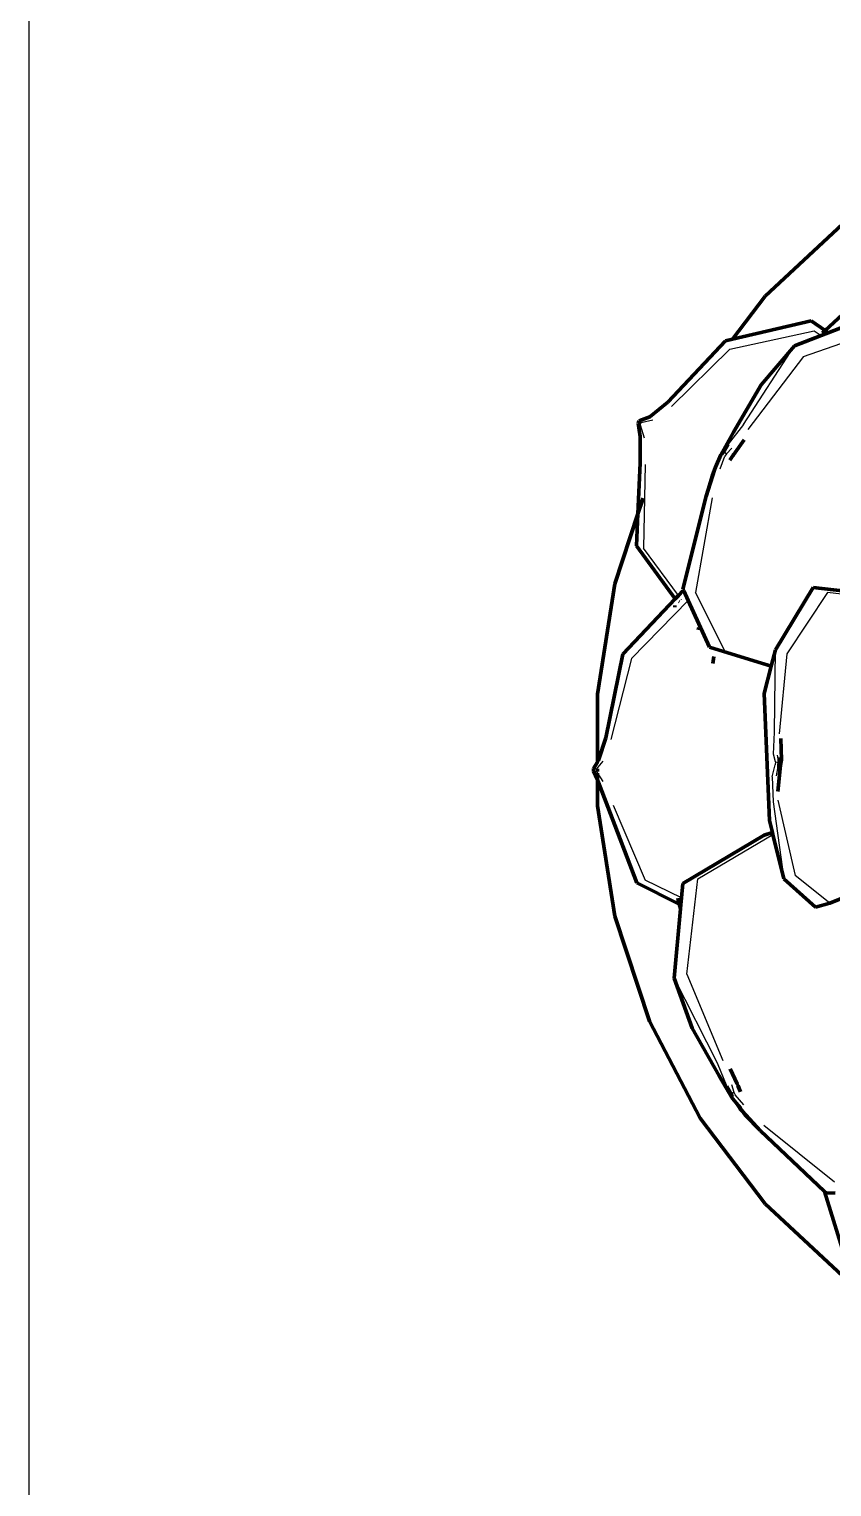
# Model space of a CAD drawing. Header units: millimetres. Extents: x 4307 to 31003, y 2809 to 20009.
# Drawn here: x 10872.9 to 10981.3, y 12794.8 to 12991.7 of the extents above; entities that cross this region are included whole.
import ezdxf

# ---------------------------------------------------------------- set-up
doc = ezdxf.new("R2010")
doc.units = ezdxf.units.MM
doc.layers.add('ProfileEdges', color=7, linetype='Continuous')

msp = doc.modelspace()

# ---------------------------------------------------------------- linework, layer by layer
for p, q in [((10967.48, 12948.48), (10978.87, 12950.97)), ((10977.44, 12947.47), (10988.61, 12951.41)), ((10978.87, 12950.97), (10979.82, 12950.31)), ((10967.48, 12948.48), (10959.64, 12940.75)), ((10969.34, 12938.3), (10976.25, 12948.93)), ((10977.44, 12947.47), (10969.92, 12937.64)), ((10955.52, 12938.53), (10955.27, 12938.81)), ((10955.4, 12938.24), (10955.52, 12938.53)), ((10957.11, 12938.87), (10955.52, 12938.53)), ((10955.4, 12938.24), (10955.93, 12936.49)), ((10969.34, 12938.3), (10967.28, 12935.64)), ((10966.66, 12934.7), (10966.7, 12934.66)), ((10966.7, 12934.66), (10967.04, 12934.36)), ((10967.78, 12935.11), (10967.04, 12934.36)), ((10956.07, 12932.9), (10955.85, 12921.62)), ((10965.56, 12932.54), (10966.43, 12934.31)), ((10966.21, 12932.31), (10966.84, 12934.04)), ((10967.04, 12934.36), (10966.84, 12934.04)), ((10965.11, 12928.41), (10962.86, 12915.62)), ((10960.56, 12915.21), (10955.85, 12921.62)), ((10966.81, 12907.74), (10962.86, 12915.62)), ((10980.67, 12915.63), (10975.19, 12907.33)), ((10988.79, 12914.64), (10980.67, 12915.63)), ((10961.87, 12914.52), (10954.24, 12906.69)), ((10960.98, 12914.62), (10960.95, 12914.67)), ((10966.81, 12907.74), (10973.13, 12905.84)), ((10973.55, 12896.74), (10973.66, 12907.86)), ((10975.19, 12907.33), (10974.18, 12896.53)), ((10954.24, 12906.69), (10951.44, 12895.78)), ((10973.38, 12893.78), (10973.55, 12896.74)), ((10973.67, 12892.74), (10973.38, 12893.78)), ((10973.91, 12893.63), (10974.08, 12892.67)), ((10949.46, 12891.77), (10949.09, 12891.86)), ((10950.34, 12892.82), (10949.46, 12891.77)), ((10949.46, 12891.77), (10949.47, 12891.46)), ((10949.47, 12891.46), (10949.61, 12891.24)), ((10949.61, 12891.24), (10950.34, 12890.08)), ((10973.24, 12890.73), (10973.63, 12892.35)), ((10973.67, 12892.74), (10973.63, 12892.35)), ((10973.67, 12892.74), (10974.08, 12892.67)), ((10974.04, 12892.34), (10973.78, 12890.87)), ((10974.04, 12892.34), (10974.08, 12892.67)), ((10973.24, 12890.73), (10973.34, 12887.37)), ((10973.34, 12887.37), (10974.79, 12876.93)), ((10973.98, 12887.59), (10976.33, 12877.38)), ((10951.72, 12886.89), (10956.08, 12876.79)), ((10963.19, 12876.97), (10973.33, 12882.96)), ((10960.98, 12874.4), (10956.08, 12876.79)), ((10961.7, 12864.1), (10963.19, 12876.97)), ((10981.01, 12873.68), (10976.33, 12877.38)), ((10961.7, 12864.1), (10966.57, 12852.41)), ((10960, 12863.52), (10965.79, 12852.11)), ((10965.79, 12852.11), (10967.1, 12848.92)), ((10967.61, 12847.9), (10967.66, 12847.93)), ((10967.66, 12847.93), (10968.04, 12848.13)), ((10967.74, 12849.19), (10968.04, 12848.13)), ((10968.04, 12848.13), (10968.23, 12847.8)), ((10968.36, 12846.71), (10967.83, 12847.5)), ((10969.37, 12846.43), (10968.23, 12847.8)), ((10972.11, 12843.68), (10981.63, 12836.03))]:
    msp.add_line(p, q)
msp.add_lwpolyline([(10872.86, 13720.27), (13396.13, 13720.27), (13396.13, 12475.61), (10872.86, 12475.61)], close=True)
at = {"layer": 'ProfileEdges', "lineweight": 211}
for p, q in [((10982.72, 12965.36), (10972.26, 12955.64)), ((10986.7, 12956.86), (10980.37, 12950.99)), ((10967.85, 12949.83), (10972.26, 12955.64)), ((10967.85, 12949.83), (10978.47, 12952.29)), ((10980.37, 12950.99), (10978.47, 12952.29)), ((10986.58, 12952.94), (10980.8, 12950.69)), ((10979.82, 12950.31), (10976.25, 12948.93)), ((10980.8, 12950.69), (10979.82, 12950.31)), ((10980.37, 12950.99), (10980.01, 12950.65)), ((10980.8, 12950.69), (10980.37, 12950.99)), ((10966.93, 12949.61), (10959.14, 12941.33)), ((10966.93, 12949.61), (10967.85, 12949.83)), ((10971.74, 12943.67), (10976.25, 12948.93)), ((10968, 12937.27), (10971.74, 12943.67)), ((10959.14, 12941.33), (10956.7, 12939.33)), ((10955.27, 12938.81), (10955.12, 12938.47)), ((10955.41, 12936.69), (10955.12, 12938.47)), ((10955.27, 12938.81), (10956.7, 12939.33)), ((10955.41, 12936.69), (10955.4, 12933.1)), ((10968, 12937.27), (10966.27, 12934.2)), ((10966.66, 12934.7), (10966.43, 12934.31)), ((10966.7, 12934.66), (10966.43, 12934.31)), ((10966.66, 12934.7), (10967.28, 12935.64)), ((10966.79, 12934.77), (10966.7, 12934.66)), ((10966.79, 12934.77), (10967.28, 12935.64)), ((10969.43, 12936.21), (10968, 12934.2)), ((10955.09, 12926.24), (10955.4, 12933.1)), ((10965.44, 12932.17), (10965.56, 12932.54)), ((10966.27, 12934.2), (10965.56, 12932.54)), ((10967.49, 12933.47), (10967.97, 12934.15)), ((10967.97, 12934.15), (10968, 12934.2)), ((10967.97, 12934.15), (10968.01, 12934.16)), ((10968, 12934.2), (10968.01, 12934.16)), ((10964.31, 12928.62), (10965.44, 12932.17)), ((10965.15, 12931.45), (10964.31, 12928.62)), ((10965.44, 12932.17), (10965.15, 12931.45)), ((10961.16, 12916.07), (10964.31, 12928.62)), ((10955.09, 12926.24), (10955.79, 12928.34)), ((10951.98, 12916.79), (10955.09, 12926.24)), ((10954.9, 12921.9), (10955.09, 12926.24)), ((10960.13, 12914.76), (10954.9, 12921.9)), ((10949.61, 12901.91), (10951.98, 12916.79)), ((10960.56, 12915.21), (10960.13, 12914.76)), ((10961.15, 12915.84), (10960.56, 12915.21)), ((10961.27, 12915.83), (10961.15, 12915.84)), ((10961.27, 12915.83), (10961.16, 12916.07)), ((10961.87, 12914.52), (10961.27, 12915.83)), ((10973.66, 12907.86), (10978.74, 12916.31)), ((10987.06, 12915.35), (10978.74, 12916.31)), ((10960.13, 12914.76), (10953.07, 12907.28)), ((10960.08, 12913.86), (10960.05, 12913.65)), ((10960.72, 12914.35), (10960.63, 12914.38)), ((10964.76, 12908.24), (10961.87, 12914.52)), ((10963.24, 12910.59), (10963.31, 12910.9)), ((10950.74, 12896), (10953.07, 12907.28)), ((10973.08, 12905.65), (10964.76, 12908.24)), ((10965.21, 12906.02), (10965.36, 12906.97)), ((10973.13, 12905.84), (10973.66, 12907.86)), ((10972.12, 12901.97), (10973.08, 12905.65)), ((10973.08, 12905.65), (10973.13, 12905.84)), ((10949.61, 12901.91), (10949.61, 12892.72)), ((10972.87, 12884.84), (10972.12, 12901.97)), ((10949.77, 12892.99), (10950.74, 12896)), ((10974.48, 12893.04), (10974.41, 12895.9)), ((10974.19, 12893.34), (10974.16, 12892.74)), ((10949.09, 12891.86), (10949.61, 12892.72)), ((10949.09, 12891.86), (10949.1, 12891.47)), ((10949.61, 12890.34), (10949.1, 12891.47)), ((10949.61, 12892.72), (10949.77, 12892.99)), ((10949.61, 12891.82), (10949.61, 12891.46)), ((10949.61, 12891.24), (10949.61, 12890.34)), ((10974.33, 12892.3), (10973.99, 12888.74)), ((10974.14, 12892.51), (10974.1, 12891.69)), ((10974.33, 12892.3), (10974.48, 12893.04)), ((10949.78, 12889.95), (10949.61, 12890.34)), ((10949.61, 12890.34), (10949.61, 12886.8)), ((10949.78, 12889.95), (10951.04, 12886.69)), ((10951.99, 12871.92), (10949.61, 12886.8)), ((10954.93, 12876.41), (10951.04, 12886.69)), ((10973.26, 12883.23), (10972.87, 12884.84)), ((10972.12, 12882.87), (10961.15, 12876.32)), ((10973.26, 12883.23), (10972.12, 12882.87)), ((10973.33, 12882.96), (10973.26, 12883.23)), ((10974.79, 12876.93), (10973.33, 12882.96)), ((10960.67, 12873.53), (10954.93, 12876.41)), ((10961.15, 12876.32), (10960.98, 12874.4)), ((10979.09, 12873.13), (10974.79, 12876.93)), ((10981.01, 12873.68), (10988.08, 12876.54)), ((10960.46, 12874.32), (10960.63, 12873.66)), ((10960.67, 12873.53), (10960.84, 12872.9)), ((10960.89, 12873.42), (10960.67, 12873.53)), ((10960.98, 12874.4), (10960.89, 12873.42)), ((10979.09, 12873.13), (10981.01, 12873.68)), ((10956.65, 12857.72), (10951.99, 12871.92)), ((10960.84, 12872.9), (10960, 12863.52)), ((10960.89, 12873.42), (10960.84, 12872.9)), ((10962.41, 12856.79), (10960, 12863.52)), ((10956.65, 12857.72), (10963.49, 12844.64)), ((10966.06, 12850.33), (10962.41, 12856.79)), ((10966.06, 12850.33), (10967.85, 12847.3)), ((10968.48, 12849.26), (10967.54, 12851.31)), ((10967.61, 12847.9), (10967.1, 12848.92)), ((10967.6, 12848.06), (10967.1, 12848.92)), ((10967.6, 12848.06), (10967.66, 12847.93)), ((10967.61, 12847.9), (10967.83, 12847.5)), ((10967.66, 12847.93), (10967.83, 12847.5)), ((10968.48, 12849.26), (10968.62, 12849.02)), ((10968.96, 12848.21), (10968.6, 12848.99)), ((10968.96, 12848.21), (10968.62, 12849.02)), ((10967.85, 12847.3), (10968.36, 12846.71)), ((10968.36, 12846.71), (10968.99, 12845.98)), ((10968.67, 12846.24), (10968.36, 12846.71)), ((10968.91, 12845.88), (10968.67, 12846.24)), ((10968.67, 12846.24), (10968.93, 12845.91)), ((10963.49, 12844.64), (10972.26, 12833.06)), ((10969.16, 12845.61), (10968.91, 12845.88)), ((10969.16, 12845.61), (10969.63, 12845.01)), ((10971.59, 12842.97), (10969.16, 12845.61)), ((10969.63, 12845.01), (10971.59, 12842.97)), ((10980.29, 12834.75), (10971.59, 12842.97)), ((10983.29, 12824.99), (10980.29, 12834.75)), ((10980.55, 12834.51), (10980.29, 12834.75)), ((10981.74, 12834.55), (10980.55, 12834.51)), ((10972.26, 12833.06), (10982.73, 12823.36))]:
    msp.add_line(p, q, dxfattribs=at)

doc.saveas('drawing.dxf')
